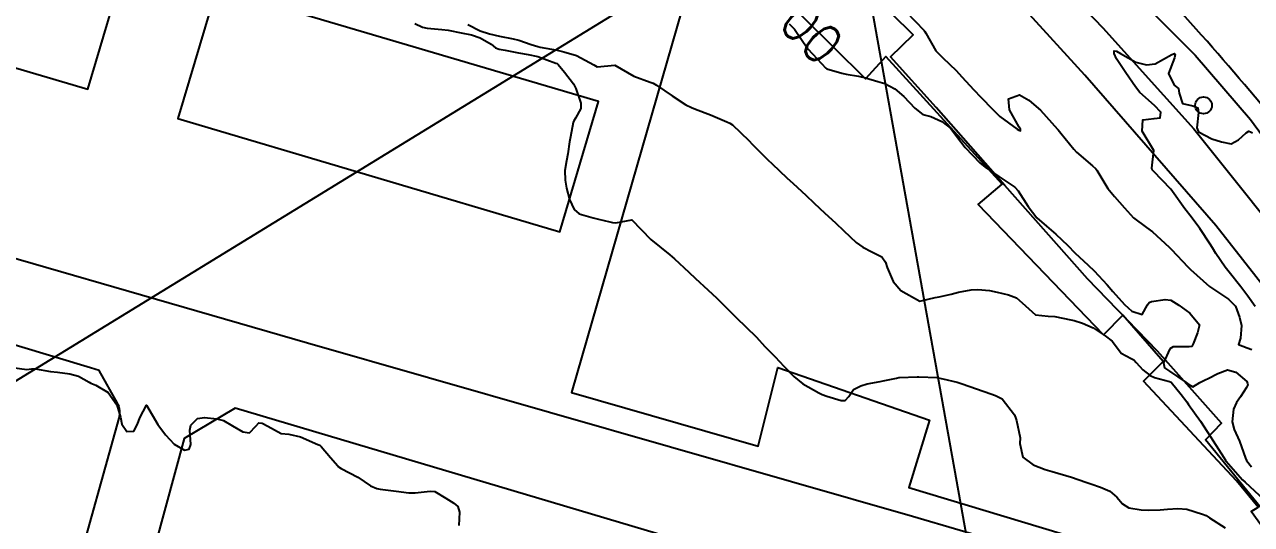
# Model space of a CAD drawing. Header units: metres. Extents: x 286371 to 293043, y 7462578 to 7466404.
# Drawn here: x 288796.2 to 288923.4, y 7464958.5 to 7465010.4 of the extents above; entities that cross this region are included whole.
import ezdxf
from ezdxf.enums import TextEntityAlignment as Align

# ---------------------------------------------------------------- set-up
doc = ezdxf.new("R2010")
doc.units = ezdxf.units.M
doc.header["$MEASUREMENT"] = 0
doc.linetypes.add('CONTINUO', pattern=[0])
for name, color, linetype in [('Cotas', 45, 'Continuous'), ('Curvas de Nivel 1m', 11, 'Continuous'), ('Curvas de Nivel 5m', 15, 'Continuous'), ('Divisas', 45, 'Continuous'), ('Edificações', 30, 'Continuous'), ('Linha Férrea', 20, 'Continuous'), ('Postes', 20, 'Continuous'), ('TEXTO', 45, 'Continuous'), ('Vias primárias', 230, 'Continuous')]:
    doc.layers.add(name, color=color, linetype=linetype)
doc.styles.add('ROMANS', font='romans', dxfattribs={"height": 0.2})
doc.styles.add('Style-STANDARD', font='STANDARD.shx')

msp = doc.modelspace()

# ---------------------------------------------------------------- linework, layer by layer
at = {"layer": 'Curvas de Nivel 1m', "flags": 128}
for points, elevation in [([(288887.6, 7465011.7), (288889.47, 7465009.77), (288889.55, 7465009.67), (288889.66, 7465009.48), (288890.67, 7465007.66), (288891.42, 7465006.91), (288892.79, 7465005.62), (288893.39, 7465004.96), (288894.62, 7465003.6), (288895.35, 7465002.85), (288896.58, 7465001.57), (288897.32, 7465000.83), (288899.1, 7464999.53), (288899.3, 7464999.41), (288899.46, 7464999.37), (288899.45, 7464999.52), (288899.31, 7464999.75), (288898.31, 7465001.54), (288898.22, 7465002.67), (288899.36, 7465003.08), (288900.31, 7465002.55), (288901.34, 7465001.68), (288901.54, 7465001.49), (288903.31, 7464999.54), (288903.37, 7464999.46), (288903.65, 7464999.11), (288905, 7464997.44), (288905.27, 7464997.14), (288906.94, 7464995.72), (288907.24, 7464995.45), (288907.28, 7464995.4), (288907.38, 7464995.27), (288908.53, 7464993.38), (288909.2, 7464992.56), (288910.24, 7464991.36), (288911.17, 7464990.35), (288912.54, 7464989.32), (288913.15, 7464988.87), (288914.88, 7464987.29), (288915.12, 7464987.04), (288916.82, 7464985.26), (288917.09, 7464984.99), (288919.05, 7464983.22), (288921.03, 7464981.9), (288921.76, 7464981.18), (288922.16, 7464980.02), (288922.36, 7464979.17), (288922.28, 7464977.87), (288922.06, 7464977.18), (288922.96, 7464976.85), (288923.43, 7464976.68)], 699), ([(288836.67, 7465010.49), (288837.47, 7465010.12), (288837.95, 7465009.99), (288839.47, 7465009.88), (288840.12, 7465009.78), (288841.46, 7465009.52), (288842.53, 7465009.32), (288843.45, 7465009.01), (288844.59, 7465008.36), (288845.03, 7465007.96), (288845.43, 7465007.81), (288846.03, 7465007.73), (288847.42, 7465007.44), (288848.43, 7465007.28), (288849.42, 7465007.06), (288851.29, 7465006.38), (288851.41, 7465006.33), (288851.52, 7465006.25), (288852.2, 7465005.43), (288853.11, 7465004.23), (288853.37, 7465003.76), (288853.88, 7465002.22), (288853.89, 7465001.66), (288853.32, 7465000.66), (288853.15, 7465000.39), (288853.1, 7465000.23), (288852.8, 7464998.72), (288852.72, 7464998.23), (288852.54, 7464996.96), (288852.4, 7464996.24), (288852.23, 7464995.23), (288852.24, 7464994.24), (288852.38, 7464993.41), (288852.71, 7464992.24), (288853.18, 7464991.21), (288853.7, 7464990.75), (288855.17, 7464990.33), (288855.7, 7464990.19), (288856.9, 7464989.91), (288857.16, 7464989.85), (288857.5, 7464989.82), (288859.16, 7464990.13), (288861.13, 7464988.1), (288863.11, 7464986.5), (288863.6, 7464986.07), (288865.07, 7464984.69), (288865.78, 7464984.03), (288867.05, 7464982.88), (288867.97, 7464982), (288869.02, 7464980.97), (288870.03, 7464979.97), (288870.99, 7464979.03), (288872.08, 7464977.94), (288872.96, 7464977), (288874.03, 7464975.91), (288874.93, 7464974.96), (288875.95, 7464973.88), (288876.9, 7464973.13), (288878.55, 7464972.18), (288878.89, 7464972.01), (288879.37, 7464971.83), (288880.88, 7464971.39), (288881.29, 7464971.39), (288881.68, 7464971.79), (288882.14, 7464972.54), (288882.9, 7464972.9), (288883.55, 7464973.12), (288884.91, 7464973.37), (288885.23, 7464973.42), (288886.6, 7464973.72), (288886.85, 7464973.78), (288886.92, 7464973.78), (288888.75, 7464973.85), (288888.92, 7464973.85), (288890.81, 7464973.76), (288890.92, 7464973.74), (288891.4, 7464973.65), (288892.91, 7464973.28), (288893.4, 7464973.13), (288894.9, 7464972.59), (288896.38, 7464972.07), (288896.88, 7464971.9), (288897.56, 7464971.55), (288898.85, 7464969.9), (288898.98, 7464969.53), (288899.04, 7464969.33), (288899.41, 7464967.53), (288899.4, 7464966.93), (288899.71, 7464965.52), (288900.77, 7464964.72), (288902.01, 7464964.24), (288902.76, 7464964.04), (288904.75, 7464963.44), (288906.25, 7464962.92), (288906.74, 7464962.74), (288907.76, 7464962.41), (288908.73, 7464961.99), (288909.45, 7464961.36), (288910.02, 7464960.66), (288910.71, 7464960.24), (288911.97, 7464960.06), (288912.7, 7464960.01), (288913.95, 7464960.05), (288914.71, 7464960.12), (288915.78, 7464960.2), (288916.71, 7464960.13), (288918.32, 7464959.61), (288918.7, 7464959.45), (288919.05, 7464959.22), (288920.68, 7464958.19)], 702), ([(288842.15, 7465010.4), (288843.46, 7465009.73), (288844.4, 7465009.42), (288845.45, 7465009.19), (288846.87, 7465008.9), (288847.44, 7465008.77), (288848.72, 7465008.3), (288849.43, 7465008.09), (288849.67, 7465008.04), (288851.43, 7465007.73), (288852.11, 7465007.56), (288853.42, 7465007.18), (288855.24, 7465006.2), (288855.4, 7465006.08), (288855.58, 7465006.01), (288857.4, 7465006.16), (288859.39, 7465005.04), (288861.08, 7465004.41), (288861.38, 7465004.29), (288861.73, 7465004.1), (288863.36, 7465003), (288864.77, 7465002.05), (288865.34, 7465001.77), (288865.76, 7465001.61), (288867.33, 7465001), (288869.02, 7465000.28), (288869.32, 7465000.16), (288869.61, 7464999.98), (288871.29, 7464998.35), (288871.69, 7464997.95), (288873.26, 7464996.34), (288873.7, 7464995.92), (288875.23, 7464994.49), (288875.89, 7464993.88), (288877.2, 7464992.67), (288878.07, 7464991.85), (288879.17, 7464990.83), (288880.27, 7464989.82), (288881.14, 7464988.98), (288882.43, 7464987.78), (288883.12, 7464987.29), (288884.05, 7464986.82), (288885.1, 7464986.3), (288885.45, 7464985.74), (288885.65, 7464985.18), (288886.26, 7464983.73), (288887.05, 7464982.78), (288889.03, 7464981.68), (288890.63, 7464982.07), (288891.04, 7464982.13), (288892.28, 7464982.4), (288893.05, 7464982.62), (288894.33, 7464982.88), (288895.05, 7464982.9), (288896.26, 7464982.78), (288897.05, 7464982.63), (288898.23, 7464982.35), (288899.04, 7464982.02), (288899.62, 7464981.52), (288901.02, 7464980.26), (288902.33, 7464980.15), (288903.01, 7464980.1), (288904.69, 7464979.76), (288905.01, 7464979.69), (288905.89, 7464979.42), (288906.99, 7464978.91), (288908.25, 7464978.11), (288908.97, 7464977.53), (288909.1, 7464977.37), (288909.89, 7464976.3), (288910.94, 7464975.76), (288911.2, 7464975.61), (288911.47, 7464975.34), (288912.16, 7464974.56), (288912.91, 7464973.99), (288913.36, 7464973.76), (288914.91, 7464973.37), (288915.07, 7464973.28), (288916.13, 7464972.02), (288916.69, 7464971.26), (288916.87, 7464970.99), (288918.13, 7464969.24), (288918.83, 7464968.19), (288919.43, 7464967.22), (288920.53, 7464965.46), (288920.7, 7464965.2), (288920.78, 7464965.09), (288922.49, 7464963.17), (288922.75, 7464962.91), (288924.7, 7464961.13)], 701), ([(288923.79, 7464981.15), (288923.04, 7464982.2), (288922.31, 7464983.18), (288921.08, 7464984.69), (288920.68, 7464985.2), (288919.71, 7464986.62), (288919.35, 7464987.22), (288919.13, 7464987.59), (288918.06, 7464989.24), (288917.17, 7464990.44), (288916.5, 7464991.26), (288915.21, 7464993.06), (288915.03, 7464993.29), (288913.24, 7464995.16), (288913.12, 7464995.32), (288913.08, 7464995.49), (288913.27, 7464997.31), (288912.06, 7464999.33), (288912.16, 7465000.49), (288913.32, 7465000.65), (288913.93, 7465000.71), (288914, 7465001.3), (288913.34, 7465001.98), (288911.85, 7465003.34), (288911.37, 7465003.93), (288910.39, 7465005.36), (288909.42, 7465006.82), (288909.16, 7465007.38), (288909.16, 7465007.65), (288909.43, 7465007.61), (288909.84, 7465007.37), (288911.41, 7465006.47), (288912.53, 7465006.21), (288913.41, 7465006.32), (288915.15, 7465007.28), (288915.43, 7465007.37), (288915.5, 7465007.27), (288915.42, 7465006.91), (288914.79, 7465005.29), (288915.38, 7465004.1), (288915.83, 7465003.73), (288915.92, 7465003.27), (288916.27, 7465002.18), (288917.34, 7465001.96), (288917.85, 7465001.75), (288917.93, 7465001.24), (288917.73, 7464999.67), (288917.93, 7464999.25), (288919.29, 7464998.52), (288920.31, 7464998.23), (288921.29, 7464998.02), (288922.06, 7464998.41), (288922.87, 7464999.16), (288923.15, 7464999.31), (288923.31, 7464999.26), (288923.52, 7464999.15)], 699), ([(288794.92, 7464974.8), (288796.44, 7464974.61), (288796.92, 7464974.66), (288797.34, 7464974.66), (288798.91, 7464974.39), (288799.64, 7464974.31), (288800.91, 7464974.17), (288801.8, 7464973.9), (288802.9, 7464973.29), (288803.09, 7464973.18), (288803.61, 7464972.98), (288804.88, 7464972.23), (288805.77, 7464970.95), (288806.14, 7464969.65), (288806.31, 7464968.94), (288806.82, 7464968.16), (288807.54, 7464968.21), (288807.92, 7464968.92), (288808.17, 7464969.58), (288808.86, 7464970.9), (288810.02, 7464968.89), (288810.82, 7464967.82), (288811.72, 7464966.86), (288812.8, 7464966.24), (288813.28, 7464966.35), (288813.44, 7464966.83), (288813.36, 7464968.3), (288813.46, 7464968.84), (288814.14, 7464969.53), (288814.85, 7464969.62), (288816.15, 7464969.49), (288816.84, 7464969.3), (288817.77, 7464968.77), (288818.83, 7464968.15), (288819.52, 7464968.04), (288820.2, 7464968.73), (288820.5, 7464969.07), (288820.84, 7464969.03), (288821.43, 7464968.72), (288822.82, 7464967.95), (288823.62, 7464967.89), (288824.82, 7464967.63), (288826.6, 7464966.84), (288826.81, 7464966.75), (288826.95, 7464966.63), (288827.92, 7464965.49), (288828.68, 7464964.61), (288828.77, 7464964.52), (288829.03, 7464964.34), (288830.75, 7464963.43), (288832.09, 7464962.55), (288832.73, 7464962.25), (288833.09, 7464962.18), (288834.73, 7464962), (288836.06, 7464961.82), (288836.72, 7464961.8), (288838.26, 7464961.99), (288838.73, 7464961.94), (288839.89, 7464961.25), (288840.71, 7464960.73), (288841.12, 7464960.41), (288841.3, 7464959.8), (288841.22, 7464958.41)], 703)]:
    msp.add_lwpolyline(points, dxfattribs=dict(at, elevation=elevation))
at = {"layer": 'Curvas de Nivel 5m', "elevation": 700, "flags": 128}
msp.add_lwpolyline([(288875.47, 7465010.45), (288875.76, 7465010.18), (288876.04, 7465009.89), (288877.43, 7465007.86), (288878.39, 7465006.82), (288879.28, 7465005.84), (288879.4, 7465005.77), (288880.93, 7465005.33), (288881.4, 7465005.24), (288882.66, 7465005.04), (288883.39, 7465004.85), (288884.66, 7465004.47), (288885.38, 7465004.26), (288886.42, 7465003.72), (288887.36, 7465002.9), (288888.51, 7465001.69), (288889.32, 7465001.06), (288890.15, 7465000.83), (288891.31, 7465000.33), (288892.2, 7464999.63), (288893.28, 7464998.2), (288893.74, 7464997.61), (288895.25, 7464996.03), (288895.8, 7464995.58), (288897.23, 7464994.61), (288898.86, 7464993.53), (288899.21, 7464993.14), (288900.24, 7464991.51), (288901.17, 7464990.33), (288902.14, 7464989.48), (288903.14, 7464988.64), (288904.37, 7464987.45), (288905.11, 7464986.71), (288906.47, 7464985.41), (288907.09, 7464984.82), (288908.44, 7464983.38), (288909.05, 7464982.68), (288910.23, 7464981.36), (288911.02, 7464980.64), (288912.06, 7464980.29), (288912.64, 7464981.32), (288912.79, 7464981.55), (288913.03, 7464981.64), (288914.47, 7464981.86), (288915.03, 7464981.81), (288915.86, 7464981.27), (288917.01, 7464980.44), (288918.03, 7464979.24), (288917.8, 7464978.42), (288917.37, 7464977.25), (288917.22, 7464976.99), (288916.96, 7464976.97), (288915.28, 7464976.96), (288914.96, 7464976.74), (288914.27, 7464975.29), (288914.4, 7464974.77), (288914.92, 7464974.42), (288916.64, 7464973.26), (288916.9, 7464973.04), (288917.34, 7464972.8), (288918.07, 7464973.24), (288918.6, 7464973.54), (288918.91, 7464973.67), (288919.93, 7464974.2), (288920.92, 7464974.58), (288921.79, 7464974.31), (288922.91, 7464973.36), (288923.01, 7464973.16), (288923.03, 7464973.03), (288922.9, 7464972.74), (288922.27, 7464971.78), (288921.87, 7464971.18), (288921.56, 7464970.49), (288921.41, 7464969.19), (288921.63, 7464968.39), (288922.16, 7464967.17), (288922.79, 7464965.4), (288922.9, 7464965.16), (288923.42, 7464964.5)], dxfattribs=at)
at = {"layer": 'Divisas'}
for points in [[(288778.84, 7465105.6), (288804.46, 7465092.81), (288815.37, 7465087.36), (288822.13, 7465083.63), (288824.18, 7465082.57), (288834.29, 7465075.28), (288851.78, 7465064.66), (288861.75, 7465057.9), (288873.36, 7465048.21), (288885.86, 7465037.98), (288888.79, 7465035.63), (288894.46, 7465030.33), (288906.75, 7465018.01), (288917.57, 7465007.22), (288923.29, 7465000.54), (288933.56, 7464986.55), (288946.55, 7464968.92), (288953.29, 7464960.36), (288970.3, 7464934.93), (288982.56, 7464916.52), (289001.17, 7464889.74), (289018.92, 7464864.49), (289037.46, 7464840.38)], [(288924.42, 7464960.22), (288918.65, 7464967.31), (288920.3, 7464969.04), (288913.68, 7464976.49), (288906.41, 7464984.02), (288897.84, 7464993.69), (288890.71, 7465001.78), (288886, 7465007.04), (288888.32, 7465009.32), (288870.78, 7465026.62), (288869.52, 7465023.67), (288859.79, 7465029.4), (288852.26, 7465033.43), (288844.49, 7465036.92), (288846.82, 7465044.33), (288838.73, 7465049.47), (288824.43, 7465058.6), (288820.06, 7465061.49), (288820.47, 7465062.45), (288808.5, 7465067.99), (288777.5, 7465081.44)]]:
    msp.add_lwpolyline(points, dxfattribs=at)
at = {"layer": 'Edificações'}
for points in [[(288767.26, 7465029.29), (288763.14, 7465015.4), (288802.76, 7465003.66), (288806.88, 7465017.55)], [(288816.11, 7465014.13), (288812.11, 7465000.63), (288851.71, 7464988.89), (288855.71, 7465002.4)]]:
    msp.add_lwpolyline(points, close=True, dxfattribs=at)
msp.add_lwpolyline([(288927.82, 7464953.71), (288923.37, 7464959.88), (288924.1, 7464960.33), (288921.85, 7464963.05), (288912.21, 7464973.41), (288914.24, 7464975.45), (288910.07, 7464980.23), (288908.05, 7464978.21), (288895.09, 7464991.73), (288897.57, 7464993.81), (288885.51, 7465007.05), (288883.4, 7465004.75), (288866.99, 7465021.03), (288852.92, 7464972.22), (288872.26, 7464966.65), (288874.32, 7464974.82), (288890.04, 7464969.35), (288887.87, 7464962.35), (288915.6, 7464954), (288916.11, 7464952.84), (288922.95, 7464936.35), (288927.63, 7464925.88)], dxfattribs=at)
at = {"layer": 'Linha Férrea'}
for points in [[(288776.23, 7465100.8), (288796.23, 7465092.38), (288816.01, 7465082.46), (288827.03, 7465076.13), (288836.37, 7465070.57), (288845, 7465064.63), (288855.51, 7465057.14), (288866.72, 7465048.42), (288875.79, 7465041.27), (288888.47, 7465029.69), (288898.36, 7465020.11), (288908.01, 7465010.04), (288917.42, 7464999.56), (288929.55, 7464984.37), (288942.66, 7464967.17), (288950.81, 7464955.11), (288956.79, 7464946.43), (288992.8, 7464894.11), (289003.04, 7464879.05), (289012.23, 7464865.86), (289024.4, 7464849.42), (289036.96, 7464833.75)], [(289045.96, 7464817.66), (289033.9, 7464831.16), (289021.23, 7464846.98), (289008.98, 7464863.53), (288999.75, 7464876.79), (288989.5, 7464891.85), (288953.49, 7464944.16), (288947.51, 7464952.84), (288943.05, 7464958.99), (288931.76, 7464974.15), (288919.71, 7464989.53), (288906.13, 7465005.12), (288900.02, 7465011.82), (288886.86, 7465025.35), (288871.75, 7465038.97), (288860.87, 7465047.72), (288850.9, 7465055.13), (288836.35, 7465065), (288824.08, 7465072.15), (288805.66, 7465082.27), (288780.4, 7465093.63)]]:
    msp.add_lwpolyline(points, dxfattribs=at)
at = {"layer": 'Postes'}
msp.add_circle((288918.44, 7465002), 0.866, dxfattribs=at)
at = {"layer": 'TEXTO', "linetype": 'CONTINUO'}
for points in [[(288881.37, 7465027.07, 0), (288899.38, 7464926.36, 0)], [(288879.66, 7465025.18, 0), (288792.98, 7464972, 0)]]:
    msp.add_polyline3d(points, dxfattribs=at)
at = {"layer": 'Vias primárias'}
for points in [[(289069.38, 7464806.67, -0.049016), (289032.96, 7464849.73), (289004.27, 7464889.59), (288987.3, 7464913.92), (288968.66, 7464941.57), (288960.44, 7464953.85), (288951.91, 7464966.08, 0.02002), (288935.86, 7464988.04, 0.005147), (288925.43, 7465000.9, 0.022094), (288907.19, 7465021.04, 0.008057), (288895.91, 7465032.08, 0.018149), (288886.3, 7465040.55, 0.00257), (288873.09, 7465051.24, 0.012896), (288862.39, 7465059.38, 0.008385), (288853.47, 7465065.57, -0.001498), (288839.78, 7465074.81, 0.026317), (288836.36, 7465076.88, -0.008963), (288829.97, 7465080.44, 0.000611), (288802.57, 7465096.35, 0.03213)], [(288809.91, 7465099.11, -0.028639), (288821.7, 7465091.45), (288844.98, 7465077.16, 0.009655), (288859.84, 7465068.43, -0.037364), (288863.93, 7465065.7, 0.011692), (288876.14, 7465056.65, -0.027588), (288884.89, 7465049.72, 0.00417), (288891.3, 7465044.14, -0.016393), (288908.88, 7465028.05, -0.028731), (288931.5, 7465003.25, -0.018309)], [(289050.81, 7464778.85), (289034.83, 7464772.31), (289019.17, 7464765.74), (288998.71, 7464757.03, -0.419154), (288993.84, 7464758.94), (288975.42, 7464802.06), (288955.3, 7464849.92), (288946.44, 7464869.44), (288929.26, 7464914.28), (288920.13, 7464936.35), (288917.72, 7464942.45, 0.028737), (288915.18, 7464947.95, 0.22592), (288907.53, 7464953.43), (288903.08, 7464954.99), (288888.25, 7464959.37), (288825.55, 7464977.32), (288779.87, 7464990.54), (288738.06, 7465002.97), (288721, 7465008.05, -0.289211)], [(288746.71, 7464874.06), (288769.42, 7464867.37, 0.379545), (288776.46, 7464870.68), (288786.12, 7464900.88), (288801.34, 7464952.84), (288806.02, 7464969.56, 0.20226), (288805.84, 7464971.12), (288803.93, 7464974.49), (288803.06, 7464974.79), (288773.15, 7464983.78), (288720.11, 7464999.45, 0.142573), (288714.06, 7464998.01, 0.216136), (288711.1, 7464993.95), (288702.8, 7464953.65)], [(288907.21, 7464833.44), (288908.21, 7464837.28), (288926.18, 7464894.44), (288909.47, 7464939.53, 0.251563), (288901.35, 7464946.69), (288878.37, 7464953.53), (288864.64, 7464956.74), (288818.03, 7464970.58), (288812.75, 7464967.45), (288808.77, 7464952.84), (288806.55, 7464945.18), (288803.95, 7464936.2), (288793.47, 7464901.02), (288785.81, 7464873.31), (288784.7, 7464869.25, 0.353275), (288787.16, 7464861.91), (288788.65, 7464861.43), (288792.96, 7464860.31), (288825.07, 7464852.81), (288873.98, 7464838.39, -0.005929), (288901, 7464830.04)]]:
    msp.add_lwpolyline(points, format="xyb", dxfattribs=at)

# ---------------------------------------------------------------- texts
at = {"layer": 'Cotas', "style": 'Style-STANDARD'}
msp.add_text('700', height=4, rotation=314.327, dxfattribs=at).set_placement((288876.71, 7465010.64, 700), align=Align.MIDDLE_CENTER)
at = {"layer": 'TEXTO', "style": 'ROMANS', "width": 0.8}
msp.add_text('FUNDO=697,511 (SEÇÃO JUSANTE)', height=1.5, rotation=161.6751, dxfattribs=at).set_placement((288799.38, 7464955.95))

doc.saveas('drawing.dxf')
